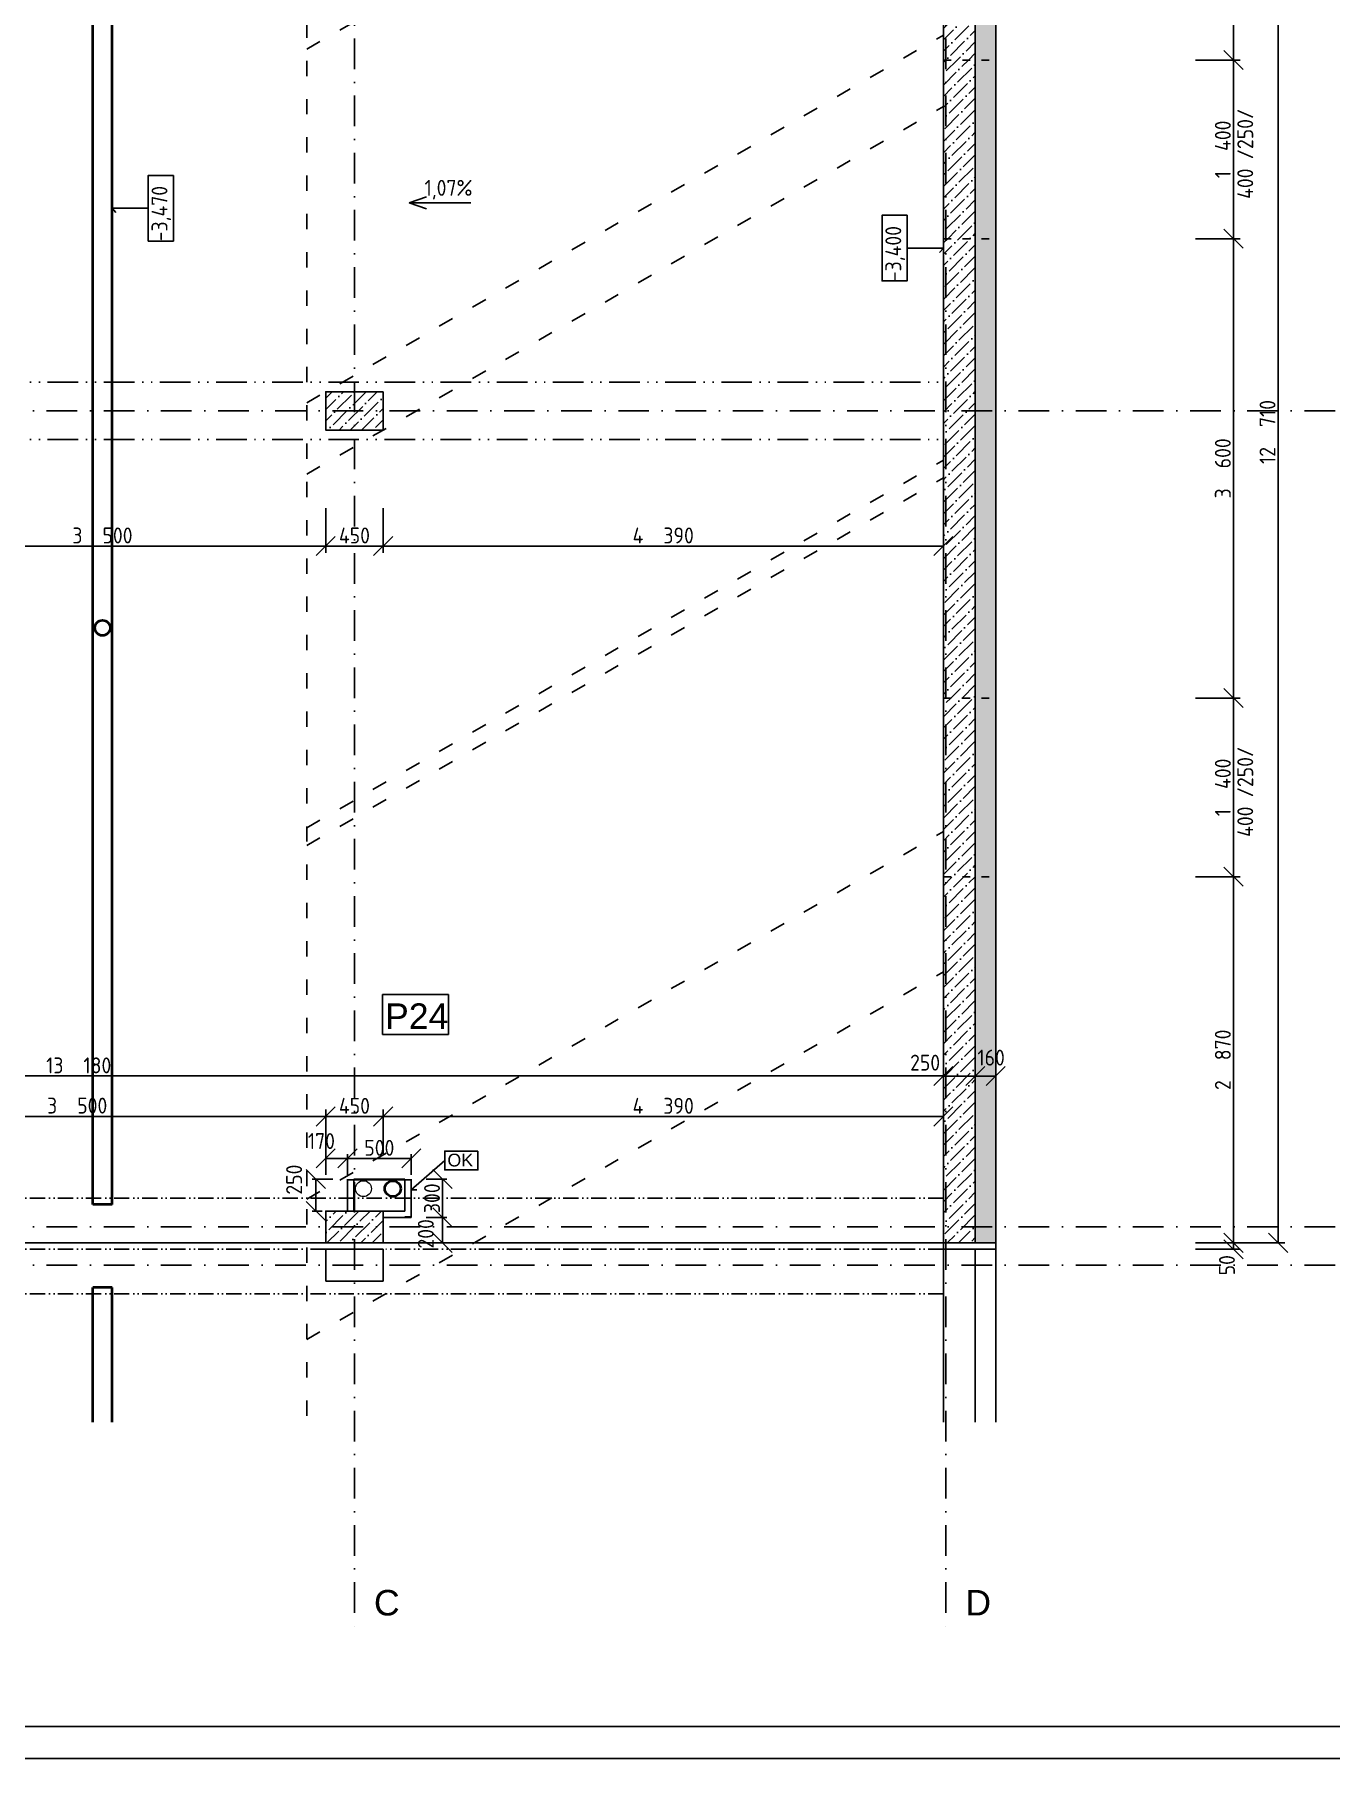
# Model space of a CAD drawing. Extents: x 4511820 to 5180432, y -1526536 to -944957.
# Drawn here: x 5102239 to 5112397, y -1402989 to -1389478 of the extents above; entities that cross this region are included whole.
import ezdxf

# ---------------------------------------------------------------- set-up
doc = ezdxf.new("R2010")
doc.units = 0
doc.header["$MEASUREMENT"] = 0
for name, pattern in [('ACAD_ISO03W100', [30, 12, -18]), ('ACAD_ISO12W100', [22, 12, -3, 0.5, -3, 0.5, -3]), ('BODKOCIARKOVANA_3', [5.6, 3, -1.3, 0, -1.3])]:
    doc.linetypes.add(name, pattern=pattern)
doc.layers.get('0').update_dxf_attribs({"linetype": 'CONTINUOUS'})
doc.layers.get('Defpoints').update_dxf_attribs({"color": 61, "linetype": 'CONTINUOUS'})
for name, color, linetype in [('KÓTY', 4, 'CONTINUOUS'), ('MÚRY', 1, 'CONTINUOUS'), ('osi', 253, 'CONTINUOUS'), ('Plochy', 41, 'CONTINUOUS'), ('POPIS', 7, 'CONTINUOUS'), ('POZEMOK', 7, 'CONTINUOUS'), ('TENKÁ', 7, 'CONTINUOUS'), ('ŠRAFY', 82, 'CONTINUOUS')]:
    doc.layers.add(name, color=color, linetype=linetype)
doc.layers.add('zz-kanal-daždová', color=136, linetype='CONTINUOUS', lineweight=40)
doc.layers.add('zz-kanal-splaskova', color=37, linetype='CONTINUOUS', lineweight=18)
doc.styles.add('ARIAL', font='arial.ttf')
doc.styles.add('styl1', font='arial.ttf')
doc.styles.add('Style-Arial', font='arial.ttf')
doc.styles.add('STYLE1', font='isocp.shx')
doc.dimstyles.new('STANDARD-50', dxfattribs={"dimtxt": 125, "dimasz": 150, "dimexe": 10, "dimexo": 200, "dimgap": 20, "dimtad": 1, "dimdsep": 46, "dimlunit": 6, "dimtxsty": 'STYLE1', "dimblk1": 'OBLIQUE', "dimblk2": 'OBLIQUE', "dimsah": 1, "dimcen": 2.5, "dimse1": 1, "dimse2": 1, "dimadec": 0, "dimazin": 0, "dimtfac": 1, "dimtmove": 1, "dimatfit": 3, "dimldrblk": 'OBLIQUE', "dimfxl": 1, "dimtolj": 1, "dimtzin": 0, "dimarcsym": 0})
pattern_1 = [(45, (584112, 0), (33.1456304, 121.533978), [156.25, -31.25, 0, -31.25])]

# ---------------------------------------------------------------- blocks, each defined once
blk = doc.blocks.new('_OBLIQUE')
at = {"color": 0, "linetype": 'ByBlock'}
blk.add_line((-0.5, -0.5), (0.5, 0.5), dxfattribs=at)
blk = doc.blocks.new('*D13391')
at = {"layer": 'Defpoints', "color": 0}
for p in [(5109772, -1389678), (5109772, -1391078), (5111636, -1391078)]:
    blk.add_point(p, dxfattribs=at)
at = {"layer": 'KÓTY', "color": 0, "lineweight": -2}
blk.add_line((5111636, -1389678), (5111636, -1391078), dxfattribs=at)
at = {"layer": 'KÓTY', "color": 0, "linetype": 'ByBlock', "lineweight": -2, "xscale": 150, "yscale": 150, "zscale": 150}
for p, rotation in [((5111636, -1389678), 90), ((5111636, -1391078), 270)]:
    blk.add_blockref('_OBLIQUE', p, dxfattribs=dict(at, rotation=rotation))
at = {"layer": 'KÓTY', "color": 0, "insert": (5111553, -1390378), "char_height": 125, "attachment_point": 5, "rotation": 90, "style": 'STYLE1'}
blk.add_mtext('\\A1;1ﾠ400', dxfattribs=at)
blk = doc.blocks.new('*D13392')
at = {"layer": 'Defpoints', "color": 0}
for p in [(5109772, -1391078), (5109772, -1394678), (5111636, -1394678)]:
    blk.add_point(p, dxfattribs=at)
at = {"layer": 'KÓTY', "color": 0, "lineweight": -2}
blk.add_line((5111636, -1391078), (5111636, -1394678), dxfattribs=at)
at = {"layer": 'KÓTY', "color": 0, "linetype": 'ByBlock', "lineweight": -2, "xscale": 150, "yscale": 150, "zscale": 150}
for p, rotation in [((5111636, -1391078), 90), ((5111636, -1394678), 270)]:
    blk.add_blockref('_OBLIQUE', p, dxfattribs=dict(at, rotation=rotation))
at = {"layer": 'KÓTY', "color": 0, "insert": (5111553, -1392878), "char_height": 125, "attachment_point": 5, "rotation": 90, "style": 'STYLE1'}
blk.add_mtext('\\A1;3ﾠ600', dxfattribs=at)
blk = doc.blocks.new('*D13393')
at = {"layer": 'Defpoints', "color": 0}
for p in [(5109772, -1394678), (5109772, -1396078), (5111636, -1396078)]:
    blk.add_point(p, dxfattribs=at)
at = {"layer": 'KÓTY', "color": 0, "lineweight": -2}
blk.add_line((5111636, -1394678), (5111636, -1396078), dxfattribs=at)
at = {"layer": 'KÓTY', "color": 0, "linetype": 'ByBlock', "lineweight": -2, "xscale": 150, "yscale": 150, "zscale": 150}
for p, rotation in [((5111636, -1394678), 90), ((5111636, -1396078), 270)]:
    blk.add_blockref('_OBLIQUE', p, dxfattribs=dict(at, rotation=rotation))
at = {"layer": 'KÓTY', "color": 0, "insert": (5111553, -1395378), "char_height": 125, "attachment_point": 5, "rotation": 90, "style": 'STYLE1'}
blk.add_mtext('\\A1;1ﾠ400', dxfattribs=at)
blk = doc.blocks.new('*D13394')
at = {"layer": 'Defpoints', "color": 0}
for p in [(5109772, -1396078), (5109362, -1398948), (5111636, -1398948)]:
    blk.add_point(p, dxfattribs=at)
at = {"layer": 'KÓTY', "color": 0, "lineweight": -2}
blk.add_line((5111636, -1396078), (5111636, -1398948), dxfattribs=at)
at = {"layer": 'KÓTY', "color": 0, "linetype": 'ByBlock', "lineweight": -2, "xscale": 150, "yscale": 150, "zscale": 150}
for p, rotation in [((5111636, -1396078), 90), ((5111636, -1398948), 270)]:
    blk.add_blockref('_OBLIQUE', p, dxfattribs=dict(at, rotation=rotation))
at = {"layer": 'KÓTY', "color": 0, "insert": (5111553, -1397513), "char_height": 125, "attachment_point": 5, "rotation": 90, "style": 'STYLE1'}
blk.add_mtext('\\A1;2ﾠ870', dxfattribs=at)
blk = doc.blocks.new('*D13395')
at = {"layer": 'Defpoints', "color": 0}
for p in [(5109362, -1398948), (5109362, -1398998), (5111636, -1398998)]:
    blk.add_point(p, dxfattribs=at)
at = {"layer": 'KÓTY', "color": 0, "lineweight": -2}
blk.add_line((5111636, -1398948), (5111636, -1398998), dxfattribs=at)
at = {"layer": 'KÓTY', "color": 0, "linetype": 'ByBlock', "lineweight": -2, "xscale": 150, "yscale": 150, "zscale": 150}
for p, rotation in [((5111636, -1398948), 90), ((5111636, -1398998), 270)]:
    blk.add_blockref('_OBLIQUE', p, dxfattribs=dict(at, rotation=rotation))
at = {"layer": 'KÓTY', "color": 0, "insert": (5111585, -1399123), "char_height": 125, "attachment_point": 5, "rotation": 90, "style": 'STYLE1'}
blk.add_mtext('\\A1;50', dxfattribs=at)
blk = doc.blocks.new('*D13396')
at = {"layer": 'Defpoints', "color": 0}
for p in [(5111272, -1386238), (5109772, -1398948), (5111986, -1398948)]:
    blk.add_point(p, dxfattribs=at)
at = {"layer": 'KÓTY', "color": 0, "lineweight": -2}
blk.add_line((5111986, -1386238), (5111986, -1398948), dxfattribs=at)
at = {"layer": 'KÓTY', "color": 0, "linetype": 'ByBlock', "lineweight": -2, "xscale": 150, "yscale": 150, "zscale": 150}
for p, rotation in [((5111986, -1386238), 90), ((5111986, -1398948), 270)]:
    blk.add_blockref('_OBLIQUE', p, dxfattribs=dict(at, rotation=rotation))
at = {"layer": 'KÓTY', "color": 0, "insert": (5111903, -1392593), "char_height": 125, "attachment_point": 5, "rotation": 90, "style": 'STYLE1'}
blk.add_mtext('\\A1;12ﾠ710', dxfattribs=at)
blk = doc.blocks.new('*D14893')
at = {"layer": 'Defpoints', "color": 0}
for p in [(5109772, -1386238), (5111636, -1386238), (5109772, -1389678)]:
    blk.add_point(p, dxfattribs=at)
at = {"layer": 'KÓTY', "color": 0, "lineweight": -2}
blk.add_line((5111636, -1389678), (5111636, -1386238), dxfattribs=at)
at = {"layer": 'KÓTY', "color": 0, "linetype": 'ByBlock', "lineweight": -2, "xscale": 150, "yscale": 150, "zscale": 150}
for p, rotation in [((5111636, -1386238), 90), ((5111636, -1389678), 270)]:
    blk.add_blockref('_OBLIQUE', p, dxfattribs=dict(at, rotation=rotation))
at = {"layer": 'KÓTY', "color": 0, "insert": (5111531, -1387805), "char_height": 125, "attachment_point": 5, "rotation": 90, "style": 'STYLE1'}
blk.add_mtext('\\A1;3ﾠ440', dxfattribs=at)
blk = doc.blocks.new('*D21567')
at = {"layer": 'Defpoints', "color": 0}
for p in [(5104522, -1392278), (5101022, -1392578), (5104522, -1393487)]:
    blk.add_point(p, dxfattribs=at)
at = {"layer": 'KÓTY', "color": 0, "lineweight": -2}
blk.add_line((5101022, -1393487), (5104522, -1393487), dxfattribs=at)
at = {"layer": 'KÓTY', "color": 0, "linetype": 'ByBlock', "lineweight": -2, "xscale": 150, "yscale": 150, "zscale": 150, "rotation": 180}
blk.add_blockref('_OBLIQUE', (5101022, -1393487), dxfattribs=at)
at = {"layer": 'KÓTY', "color": 0, "linetype": 'ByBlock', "lineweight": -2, "xscale": 150, "yscale": 150, "zscale": 150}
blk.add_blockref('_OBLIQUE', (5104522, -1393487), dxfattribs=at)
at = {"layer": 'KÓTY', "color": 0, "insert": (5102772, -1393404), "char_height": 125, "attachment_point": 5, "style": 'STYLE1'}
blk.add_mtext('\\A1;3ﾠ500', dxfattribs=at)
blk = doc.blocks.new('*D21568')
at = {"layer": 'Defpoints', "color": 0}
for p in [(5104522, -1392278), (5104972, -1392278), (5104972, -1393487)]:
    blk.add_point(p, dxfattribs=at)
at = {"layer": 'KÓTY', "color": 0, "lineweight": -2}
blk.add_line((5104522, -1393487), (5104972, -1393487), dxfattribs=at)
at = {"layer": 'KÓTY', "color": 0, "linetype": 'ByBlock', "lineweight": -2, "xscale": 150, "yscale": 150, "zscale": 150, "rotation": 180}
blk.add_blockref('_OBLIQUE', (5104522, -1393487), dxfattribs=at)
at = {"layer": 'KÓTY', "color": 0, "linetype": 'ByBlock', "lineweight": -2, "xscale": 150, "yscale": 150, "zscale": 150}
blk.add_blockref('_OBLIQUE', (5104972, -1393487), dxfattribs=at)
at = {"layer": 'KÓTY', "color": 0, "insert": (5104747, -1393404), "char_height": 125, "attachment_point": 5, "style": 'STYLE1'}
blk.add_mtext('\\A1;450', dxfattribs=at)
blk = doc.blocks.new('*D21569')
at = {"layer": 'Defpoints', "color": 0}
for p in [(5104972, -1392578), (5109362, -1392578), (5109362, -1393487)]:
    blk.add_point(p, dxfattribs=at)
at = {"layer": 'KÓTY', "color": 0, "lineweight": -2}
blk.add_line((5104972, -1393487), (5109362, -1393487), dxfattribs=at)
at = {"layer": 'KÓTY', "color": 0, "linetype": 'ByBlock', "lineweight": -2, "xscale": 150, "yscale": 150, "zscale": 150, "rotation": 180}
blk.add_blockref('_OBLIQUE', (5104972, -1393487), dxfattribs=at)
at = {"layer": 'KÓTY', "color": 0, "linetype": 'ByBlock', "lineweight": -2, "xscale": 150, "yscale": 150, "zscale": 150}
blk.add_blockref('_OBLIQUE', (5109362, -1393487), dxfattribs=at)
at = {"layer": 'KÓTY', "color": 0, "insert": (5107167, -1393404), "char_height": 125, "attachment_point": 5, "style": 'STYLE1'}
blk.add_mtext('\\A1;4ﾠ390', dxfattribs=at)
blk = doc.blocks.new('*D21571')
at = {"layer": 'Defpoints', "color": 0}
for p in [(5109362, -1397640), (5096182, -1398598), (5109362, -1398598)]:
    blk.add_point(p, dxfattribs=at)
at = {"layer": 'KÓTY', "color": 0, "lineweight": -2}
blk.add_line((5096182, -1397640), (5109362, -1397640), dxfattribs=at)
at = {"layer": 'KÓTY', "color": 0, "linetype": 'ByBlock', "lineweight": -2, "xscale": 150, "yscale": 150, "zscale": 150, "rotation": 180}
blk.add_blockref('_OBLIQUE', (5096182, -1397640), dxfattribs=at)
at = {"layer": 'KÓTY', "color": 0, "linetype": 'ByBlock', "lineweight": -2, "xscale": 150, "yscale": 150, "zscale": 150}
blk.add_blockref('_OBLIQUE', (5109362, -1397640), dxfattribs=at)
at = {"layer": 'KÓTY', "color": 0, "insert": (5102586, -1397557), "char_height": 125, "attachment_point": 5, "style": 'STYLE1'}
blk.add_mtext('\\A1;13ﾠ180', dxfattribs=at)
blk = doc.blocks.new('*D21574')
at = {"layer": 'Defpoints', "color": 0}
for p in [(5104522, -1397957), (5101022, -1398698), (5104522, -1398698)]:
    blk.add_point(p, dxfattribs=at)
at = {"layer": 'KÓTY', "color": 0, "lineweight": -2}
blk.add_line((5101022, -1397957), (5104522, -1397957), dxfattribs=at)
at = {"layer": 'KÓTY', "color": 0, "linetype": 'ByBlock', "lineweight": -2, "xscale": 150, "yscale": 150, "zscale": 150, "rotation": 180}
blk.add_blockref('_OBLIQUE', (5101022, -1397957), dxfattribs=at)
at = {"layer": 'KÓTY', "color": 0, "linetype": 'ByBlock', "lineweight": -2, "xscale": 150, "yscale": 150, "zscale": 150}
blk.add_blockref('_OBLIQUE', (5104522, -1397957), dxfattribs=at)
at = {"layer": 'KÓTY', "color": 0, "insert": (5102574, -1397872), "char_height": 125, "attachment_point": 5, "style": 'STYLE1'}
blk.add_mtext('\\A1;3ﾠ500', dxfattribs=at)
blk = doc.blocks.new('*D21575')
at = {"layer": 'Defpoints', "color": 0}
for p in [(5104972, -1397957), (5104522, -1398698), (5104972, -1398698)]:
    blk.add_point(p, dxfattribs=at)
at = {"layer": 'KÓTY', "color": 0, "lineweight": -2}
blk.add_line((5104522, -1397957), (5104972, -1397957), dxfattribs=at)
at = {"layer": 'KÓTY', "color": 0, "linetype": 'ByBlock', "lineweight": -2, "xscale": 150, "yscale": 150, "zscale": 150, "rotation": 180}
blk.add_blockref('_OBLIQUE', (5104522, -1397957), dxfattribs=at)
at = {"layer": 'KÓTY', "color": 0, "linetype": 'ByBlock', "lineweight": -2, "xscale": 150, "yscale": 150, "zscale": 150}
blk.add_blockref('_OBLIQUE', (5104972, -1397957), dxfattribs=at)
at = {"layer": 'KÓTY', "color": 0, "insert": (5104747, -1397874), "char_height": 125, "attachment_point": 5, "style": 'STYLE1'}
blk.add_mtext('\\A1;450', dxfattribs=at)
blk = doc.blocks.new('*D21576')
at = {"layer": 'Defpoints', "color": 0}
for p in [(5109362, -1397698), (5109362, -1397957), (5104972, -1398698)]:
    blk.add_point(p, dxfattribs=at)
at = {"layer": 'KÓTY', "color": 0, "lineweight": -2}
blk.add_line((5104972, -1397957), (5109362, -1397957), dxfattribs=at)
at = {"layer": 'KÓTY', "color": 0, "linetype": 'ByBlock', "lineweight": -2, "xscale": 150, "yscale": 150, "zscale": 150, "rotation": 180}
blk.add_blockref('_OBLIQUE', (5104972, -1397957), dxfattribs=at)
at = {"layer": 'KÓTY', "color": 0, "linetype": 'ByBlock', "lineweight": -2, "xscale": 150, "yscale": 150, "zscale": 150}
blk.add_blockref('_OBLIQUE', (5109362, -1397957), dxfattribs=at)
at = {"layer": 'KÓTY', "color": 0, "insert": (5107167, -1397874), "char_height": 125, "attachment_point": 5, "style": 'STYLE1'}
blk.add_mtext('\\A1;4ﾠ390', dxfattribs=at)
blk = doc.blocks.new('*D21577')
at = {"layer": 'Defpoints', "color": 0}
for p in [(5109362.5, -1397640.5), (5109612.5, -1397640.5), (5109612.5, -1397640.5)]:
    blk.add_point(p, dxfattribs=at)
at = {"layer": 'KÓTY', "color": 0, "lineweight": -2}
blk.add_line((5109362.5, -1397640.5), (5109612.5, -1397640.5), dxfattribs=at)
at = {"layer": 'KÓTY', "color": 0, "linetype": 'ByBlock', "lineweight": -2, "xscale": 150, "yscale": 150, "zscale": 150, "rotation": 180}
blk.add_blockref('_OBLIQUE', (5109362.5, -1397640.5), dxfattribs=at)
at = {"layer": 'KÓTY', "color": 0, "linetype": 'ByBlock', "lineweight": -2, "xscale": 150, "yscale": 150, "zscale": 150}
blk.add_blockref('_OBLIQUE', (5109612.5, -1397640.5), dxfattribs=at)
at = {"layer": 'KÓTY', "color": 0, "insert": (5109219.5, -1397535.5), "char_height": 125, "attachment_point": 5, "style": 'STYLE1'}
blk.add_mtext('\\A1;250', dxfattribs=at)
blk = doc.blocks.new('*D21578')
at = {"layer": 'Defpoints', "color": 0}
for p in [(5109612.5, -1397640.5), (5109772.5, -1397640.5), (5109772.5, -1397640.5)]:
    blk.add_point(p, dxfattribs=at)
at = {"layer": 'KÓTY', "color": 0, "lineweight": -2}
blk.add_line((5109612.5, -1397640.5), (5109772.5, -1397640.5), dxfattribs=at)
at = {"layer": 'KÓTY', "color": 0, "linetype": 'ByBlock', "lineweight": -2, "xscale": 150, "yscale": 150, "zscale": 150, "rotation": 180}
blk.add_blockref('_OBLIQUE', (5109612.5, -1397640.5), dxfattribs=at)
at = {"layer": 'KÓTY', "color": 0, "linetype": 'ByBlock', "lineweight": -2, "xscale": 150, "yscale": 150, "zscale": 150}
blk.add_blockref('_OBLIQUE', (5109772.5, -1397640.5), dxfattribs=at)
at = {"layer": 'KÓTY', "color": 0, "insert": (5109737, -1397496), "char_height": 125, "attachment_point": 5, "style": 'STYLE1'}
blk.add_mtext('\\A1;160', dxfattribs=at)
blk = doc.blocks.new('*D55259')
at = {"layer": 'Defpoints', "color": 0}
for p in [(5104692, -1398448), (5104444, -1398698), (5104692, -1398698)]:
    blk.add_point(p, dxfattribs=at)
at = {"layer": 'KÓTY', "color": 0, "lineweight": -2}
blk.add_line((5104444, -1398448), (5104444, -1398698), dxfattribs=at)
at = {"layer": 'KÓTY', "color": 0, "linetype": 'ByBlock', "lineweight": -2, "xscale": 150, "yscale": 150, "zscale": 150}
for p, rotation in [((5104444, -1398448), 90), ((5104444, -1398698), 270)]:
    blk.add_blockref('_OBLIQUE', p, dxfattribs=dict(at, rotation=rotation))
at = {"layer": 'KÓTY', "color": 0, "insert": (5104274, -1398452), "char_height": 125, "attachment_point": 5, "rotation": 90, "style": 'STYLE1'}
blk.add_mtext('\\A1;250', dxfattribs=at)
blk = doc.blocks.new('*D55260')
at = {"layer": 'Defpoints', "color": 0}
for p in [(5104692, -1398286), (5104522, -1398698), (5104692, -1398698)]:
    blk.add_point(p, dxfattribs=at)
at = {"layer": 'KÓTY', "color": 0, "lineweight": -2}
blk.add_line((5104522, -1398286), (5104692, -1398286), dxfattribs=at)
at = {"layer": 'KÓTY', "color": 0, "linetype": 'ByBlock', "lineweight": -2, "xscale": 150, "yscale": 150, "zscale": 150, "rotation": 180}
blk.add_blockref('_OBLIQUE', (5104522, -1398286), dxfattribs=at)
at = {"layer": 'KÓTY', "color": 0, "linetype": 'ByBlock', "lineweight": -2, "xscale": 150, "yscale": 150, "zscale": 150}
blk.add_blockref('_OBLIQUE', (5104692, -1398286), dxfattribs=at)
at = {"layer": 'KÓTY', "color": 0, "insert": (5104488, -1398150), "char_height": 125, "attachment_point": 5, "style": 'STYLE1'}
blk.add_mtext('\\A1;170', dxfattribs=at)
blk = doc.blocks.new('*D55261')
at = {"layer": 'Defpoints', "color": 0}
for p in [(5105192, -1398286), (5104692, -1398448), (5105192, -1398448)]:
    blk.add_point(p, dxfattribs=at)
at = {"layer": 'KÓTY', "color": 0, "lineweight": -2}
blk.add_line((5104692, -1398286), (5105192, -1398286), dxfattribs=at)
at = {"layer": 'KÓTY', "color": 0, "linetype": 'ByBlock', "lineweight": -2, "xscale": 150, "yscale": 150, "zscale": 150, "rotation": 180}
blk.add_blockref('_OBLIQUE', (5104692, -1398286), dxfattribs=at)
at = {"layer": 'KÓTY', "color": 0, "linetype": 'ByBlock', "lineweight": -2, "xscale": 150, "yscale": 150, "zscale": 150}
blk.add_blockref('_OBLIQUE', (5105192, -1398286), dxfattribs=at)
at = {"layer": 'KÓTY', "color": 0, "insert": (5104942, -1398203), "char_height": 125, "attachment_point": 5, "style": 'STYLE1'}
blk.add_mtext('\\A1;500', dxfattribs=at)
blk = doc.blocks.new('*D55262')
at = {"layer": 'Defpoints', "color": 0}
for p in [(5105222, -1398448), (5105222, -1398748), (5105437, -1398748)]:
    blk.add_point(p, dxfattribs=at)
at = {"layer": 'KÓTY', "color": 0, "lineweight": -2}
blk.add_line((5105437, -1398448), (5105437, -1398748), dxfattribs=at)
at = {"layer": 'KÓTY', "color": 0, "linetype": 'ByBlock', "lineweight": -2, "xscale": 150, "yscale": 150, "zscale": 150}
for p, rotation in [((5105437, -1398448), 90), ((5105437, -1398748), 270)]:
    blk.add_blockref('_OBLIQUE', p, dxfattribs=dict(at, rotation=rotation))
at = {"layer": 'KÓTY', "color": 0, "insert": (5105355, -1398598), "char_height": 125, "attachment_point": 5, "rotation": 90, "style": 'STYLE1'}
blk.add_mtext('\\A1;300', dxfattribs=at)
blk = doc.blocks.new('*D55263')
at = {"layer": 'Defpoints', "color": 0}
for p in [(5104972, -1398748), (5104972, -1398948), (5105437, -1398948)]:
    blk.add_point(p, dxfattribs=at)
at = {"layer": 'KÓTY', "color": 0, "lineweight": -2}
blk.add_line((5105437, -1398748), (5105437, -1398948), dxfattribs=at)
at = {"layer": 'KÓTY', "color": 0, "linetype": 'ByBlock', "lineweight": -2, "xscale": 150, "yscale": 150, "zscale": 150}
for p, rotation in [((5105437, -1398748), 90), ((5105437, -1398948), 270)]:
    blk.add_blockref('_OBLIQUE', p, dxfattribs=dict(at, rotation=rotation))
at = {"layer": 'KÓTY', "color": 0, "insert": (5105306, -1398877), "char_height": 125, "attachment_point": 5, "rotation": 90, "style": 'STYLE1'}
blk.add_mtext('\\A1;200', dxfattribs=at)

msp = doc.modelspace()

# ---------------------------------------------------------------- hatches: boundary and pattern name
at = {"layer": 'TENKÁ'}
h = msp.add_hatch(color=256, dxfattribs=at)
h.dxf.hatch_style = 1
h.paths.add_polyline_path([(5104742.5, -1398448.048), (5104742.5, -1398453.048), (5104697.5, -1398453.048), (5104697.5, -1398498.048), (5104692.5, -1398498.048), (5104692.5, -1398448.048)])
h = msp.add_hatch(color=256, dxfattribs=at)
h.dxf.hatch_style = 1
h.paths.add_polyline_path([(5105142.5, -1398448.048), (5105142.5, -1398453.048), (5105187.5, -1398453.048), (5105187.5, -1398498.048), (5105192.5, -1398498.048), (5105192.5, -1398448.048)])
h = msp.add_hatch(color=256, dxfattribs=at)
h.dxf.hatch_style = 1
h.paths.add_polyline_path([(5105142.5, -1398748.048), (5105142.5, -1398743.048), (5105187.5, -1398743.048), (5105187.5, -1398698.048), (5105192.5, -1398698.048), (5105192.5, -1398748.048)])
at = {"layer": 'ŠRAFY'}
h = msp.add_hatch(dxfattribs=at)
h.set_pattern_fill('ANSI36', color=256, scale=500)
h.set_pattern_definition(pattern_1)
h.paths.add_polyline_path([(5109612.5, -1389678.048), (5109612.5, -1386238.048), (5110172.5, -1386238.048), (5110172.5, -1385988.048), (5109612.5, -1385988.048), (5109612.5, -1385088.048), (5109362.5, -1385088.048), (5109362.5, -1389678.048)])
h = msp.add_hatch(dxfattribs=at)
h.set_pattern_fill('HEX', color=256, scale=200)
h.set_pattern_definition([(0, (9e-09, -175781), (0, 43.3012702), [25, -50]), (120, (9e-09, -175781), (-37.5, -21.6506351), [25, -50]), (60, (25, -175781), (-37.5, 21.6506351), [25, -50])])
h.paths.add_polyline_path([(5110172.5, -1386238.048), (5109612.5, -1386238.048), (5109612.5, -1398948.048), (5109772.5, -1398948.048), (5109772.5, -1386398.048), (5110222.5, -1386398.048), (5110222.5, -1386238.048)])
h.paths.add_polyline_path([(5109605.701, -1397371), (5109868.299, -1397371), (5109868.299, -1397621), (5109605.701, -1397621)], flags=9)
h = msp.add_hatch(dxfattribs=at)
h.set_pattern_fill('ANSI36', color=256, scale=500)
h.set_pattern_definition(pattern_1)
h.paths.add_polyline_path([(5109612.5, -1391078.048), (5109612.5, -1389678.048), (5109362.5, -1389678.048), (5109362.5, -1391078.048)])
h = msp.add_hatch(dxfattribs=at)
h.set_pattern_fill('ANSI36', color=256, scale=500)
h.set_pattern_definition(pattern_1)
h.paths.add_polyline_path([(5109612.5, -1394678.048), (5109612.5, -1391078.048), (5109362.5, -1391078.048), (5109362.5, -1394678.048), (5109612.5, -1394678.048)])
h = msp.add_hatch(dxfattribs=at)
h.set_pattern_fill('ANSI36', color=256, scale=500)
h.set_pattern_definition(pattern_1)
h.paths.add_polyline_path([(5104972.5, -1392578.048), (5104972.5, -1392278.048), (5104522.5, -1392278.048), (5104522.5, -1392578.048)])
h = msp.add_hatch(dxfattribs=at)
h.set_pattern_fill('ANSI36', color=256, scale=500)
h.set_pattern_definition(pattern_1)
h.paths.add_polyline_path([(5109612.5, -1396078.048), (5109612.5, -1394678.048), (5109362.5, -1394678.048), (5109362.5, -1396078.048)])
h = msp.add_hatch(dxfattribs=at)
h.set_pattern_fill('ANSI36', color=256, scale=500)
h.set_pattern_definition(pattern_1)
h.paths.add_polyline_path([(5109612.5, -1398948.048), (5109612.5, -1396078.048), (5109362.5, -1396078.048), (5109362.5, -1398948.048)])
h = msp.add_hatch(dxfattribs=at)
h.set_pattern_fill('ANSI36', color=256, scale=500)
h.set_pattern_definition(pattern_1)
h.paths.add_polyline_path([(5104602.5, -1398698.048), (5104522.5, -1398698.048), (5104522.5, -1398948.048), (5104972.5, -1398948.048), (5104972.5, -1398698.048), (5104822.5, -1398698.048), (5104742.5, -1398698.048)])

# ---------------------------------------------------------------- linework, layer by layer
at = {"layer": 'KÓTY', "ltscale": 25}
for p, q in [((5111689.403, -1389678.048), (5111339.403, -1389678.048)), ((5111689.403, -1391078.048), (5111339.403, -1391078.048)), ((5104522.5, -1393540.403), (5104522.5, -1393190.403)), ((5104972.5, -1393540.403), (5104972.5, -1393190.403)), ((5111689.403, -1394678.048), (5111339.403, -1394678.048)), ((5111689.403, -1396078.048), (5111339.403, -1396078.048)), ((5104522.5, -1397903.597), (5104522.5, -1398253.597)), ((5104972.5, -1397903.597), (5104972.5, -1398253.597)), ((5111689.403, -1398948.048), (5111339.403, -1398948.048)), ((5111689.403, -1398998.048), (5111339.403, -1398998.048)), ((5112039.403, -1398948.048), (5111689.403, -1398948.048))]:
    msp.add_line(p, q, dxfattribs=at)
at = {"layer": 'KÓTY'}
for p, q in [((5104522.5, -1398415.427), (5104522.5, -1398252.804)), ((5104692.5, -1398415.427), (5104692.5, -1398252.804)), ((5105192.5, -1398415.427), (5105192.5, -1398252.804)), ((5105192.5, -1398532.532), (5105454.59, -1398301.838)), ((5104415.407, -1398448.048), (5104578.03, -1398448.048)), ((5105307.834, -1398448.048), (5105470.457, -1398448.048)), ((5105234.861, -1398532.532), (5105192.5, -1398532.532)), ((5104494.088, -1398698.048), (5104415.407, -1398698.048)), ((5105307.834, -1398748.048), (5105470.457, -1398748.048))]:
    msp.add_line(p, q, dxfattribs=at)
at = {"layer": 'MÚRY'}
for p, q in [((5109362.5, -1385088.048), (5109362.5, -1400352.548)), ((5109772.5, -1386398.048), (5109772.5, -1400352.548)), ((5104522.5, -1398948.048), (5104522.5, -1398698.048)), ((5104972.5, -1398698.048), (5104522.5, -1398698.048)), ((5104972.5, -1398948.048), (5104972.5, -1398698.048)), ((5104522.5, -1398948.048), (5104972.5, -1398948.048)), ((5104522.5, -1399248.048), (5104522.5, -1398998.048)), ((5104522.5, -1398998.048), (5104972.5, -1398998.048)), ((5104972.5, -1399248.048), (5104972.5, -1398998.048)), ((5104972.5, -1399248.048), (5104522.5, -1399248.048))]:
    msp.add_line(p, q, dxfattribs=at)
msp.add_lwpolyline([(5104972.5, -1392278.048), (5104522.5, -1392278.048), (5104522.5, -1392578.048), (5104972.5, -1392578.048)], close=True, dxfattribs=at)
at = {"layer": 'osi', "linetype": 'BODKOCIARKOVANA_3', "ltscale": 80}
for p, q in [((5104747.5, -1371584.954), (5104747.5, -1401996.195)), ((5109382.5, -1371584.954), (5109382.5, -1401996.195)), ((5157242.5, -1392428.048), (5093572.5, -1392428.048)), ((5157242.5, -1398823.048), (5093572.5, -1398823.048)), ((5157242.5, -1399123.048), (5093572.5, -1399123.048))]:
    msp.add_line(p, q, dxfattribs=at)
at = {"layer": 'Plochy'}
msp.add_lwpolyline([(5096182.5, -1376617.085), (5096182.5, -1398648.048), (5098282.5, -1398648.048), (5098282.5, -1398348.048), (5098832.5, -1398348.048), (5098832.5, -1398148.048), (5099132.5, -1398148.048), (5099132.5, -1398648.048), (5100482.5, -1398648.048), (5100482.5, -1398948.048), (5100572.5, -1398948.048), (5100572.5, -1398698.048), (5101022.5, -1398698.048), (5101022.5, -1398948.048), (5104522.5, -1398948.048), (5104522.5, -1398698.048), (5104972.5, -1398698.048), (5104972.5, -1398948.048), (5109362.5, -1398948.048), (5109362.5, -1385088.048)], dxfattribs=at)
at = {"layer": 'POPIS', "color": 8, "ltscale": 0.25}
msp.add_lwpolyline([(5105483.9, -1397002.15), (5104967.5, -1397002.15), (5104967.5, -1397314.35), (5105483.9, -1397314.35)], close=True, dxfattribs=at)
at = {"layer": 'POZEMOK', "linetype": 'ACAD_ISO03W100', "ltscale": 10}
for p, q in [((5104372.5, -1386683.524), (5104372.5, -1400352.548)), ((5104372.5, -1389593.369), (5109362.5, -1386712.392)), ((5104372.5, -1392364.651), (5109362.5, -1389483.673)), ((5104372.5, -1392924.458), (5109362.5, -1390043.481)), ((5104372.5, -1395695.74), (5109362.5, -1392814.762)), ((5104372.5, -1395834.304), (5109362.5, -1392953.326)), ((5104372.5, -1398605.585), (5109362.5, -1395724.607)), ((5104372.5, -1399704.385), (5109362.5, -1396823.407))]:
    msp.add_line(p, q, dxfattribs=at)
at = {"layer": 'TENKÁ'}
for p, q in [((5109612.5, -1386238.048), (5109612.5, -1398948.048)), ((5105310.5, -1390750), (5105176.5, -1390797)), ((5105659, -1390797), (5105176.5, -1390797)), ((5105310.5, -1390844), (5105176.5, -1390797)), ((5104692.5, -1398698.048), (5104692.5, -1398448.048)), ((5104697.5, -1398453.048), (5104742.5, -1398453.048)), ((5104742.5, -1398698.048), (5104742.5, -1398448.048)), ((5104742.5, -1398448.048), (5105142.5, -1398448.048)), ((5105142.5, -1398453.048), (5104742.5, -1398453.048)), ((5105142.5, -1398698.048), (5105142.5, -1398448.048)), ((5105187.5, -1398453.048), (5105142.5, -1398453.048)), ((5105192.5, -1398748.048), (5105192.5, -1398448.048)), ((5104972.5, -1398698.048), (5105142.5, -1398698.048)), ((5104972.5, -1398748.048), (5105192.5, -1398748.048)), ((5105187.5, -1398743.048), (5105142.5, -1398743.048)), ((5109362.5, -1398948.048), (5109772.5, -1398948.048)), ((5109362.5, -1398998.048), (5109772.5, -1398998.048)), ((5109612.5, -1398998.048), (5109612.5, -1400352.548))]:
    msp.add_line(p, q, dxfattribs=at)
at = {"layer": 'TENKÁ', "linetype": 'ACAD_ISO03W100', "ltscale": 5}
for p, q in [((5109362.5, -1389678.048), (5109772.5, -1389678.048)), ((5109362.5, -1391078.048), (5109772.5, -1391078.048)), ((5109362.5, -1394678.048), (5109772.5, -1394678.048)), ((5109362.5, -1396078.048), (5109772.5, -1396078.048))]:
    msp.add_line(p, q, dxfattribs=at)
at = {"layer": 'TENKÁ', "ltscale": 0.25}
for p, q in [((5103131.25, -1390839.825), (5102847.5, -1390839.825)), ((5102877, -1390873.223), (5102847.5, -1390839.825)), ((5109078.75, -1391152.325), (5109362.5, -1391152.325)), ((5109333, -1391185.723), (5109362.5, -1391152.325))]:
    msp.add_line(p, q, dxfattribs=at)
at = {"layer": 'TENKÁ', "linetype": 'ACAD_ISO12W100', "ltscale": 20}
for p, q in [((5096182.5, -1392203.048), (5109362.5, -1392203.048)), ((5096182.5, -1392653.048), (5109362.5, -1392653.048))]:
    msp.add_line(p, q, dxfattribs=at)
at = {"layer": 'TENKÁ', "linetype": 'ACAD_ISO12W100', "ltscale": 10}
for p, q in [((5109362.5, -1398598.048), (5096182.5, -1398598.048)), ((5104522.5, -1398948.048), (5101022.5, -1398948.048)), ((5104522.5, -1398998.048), (5101022.5, -1398998.048)), ((5109362.5, -1398948.048), (5104972.5, -1398948.048)), ((5109362.5, -1398998.048), (5104972.5, -1398998.048)), ((5109362.5, -1399348.048), (5096182.5, -1399348.048))]:
    msp.add_line(p, q, dxfattribs=at)
at = {"layer": 'TENKÁ', "color": 7}
for p, q in [((5169682, -1402738.866), (5091391, -1402738.866)), ((5169932, -1402988.866), (5091141, -1402988.866))]:
    msp.add_line(p, q, dxfattribs=at)
at = {"layer": 'TENKÁ', "ltscale": 0.25}
for points in [[(5103327.5, -1390582.509), (5103131.25, -1390582.509), (5103131.25, -1391097.141), (5103327.5, -1391097.141)], [(5109078.75, -1390895.009), (5108882.5, -1390895.009), (5108882.5, -1391409.641), (5109078.75, -1391409.641)]]:
    msp.add_lwpolyline(points, close=True, dxfattribs=at)
at = {"layer": 'TENKÁ'}
msp.add_lwpolyline([(5105714.178, -1398228.057), (5105454.59, -1398228.057), (5105454.59, -1398375.62), (5105714.178, -1398375.62)], close=True, dxfattribs=at)
at = {"layer": 'zz-kanal-daždová'}
for p, q in [((5102697.5, -1398648.048), (5102697.5, -1380648.048)), ((5102847.5, -1398648.048), (5102847.5, -1380648.048)), ((5102847.5, -1398648.048), (5102697.5, -1398648.048)), ((5102697.5, -1400352.548), (5102697.5, -1399298.048)), ((5102847.5, -1399298.048), (5102697.5, -1399298.048)), ((5102847.5, -1400352.548), (5102847.5, -1399298.048))]:
    msp.add_line(p, q, dxfattribs=at)
for centre, radius in [((5102772.5, -1394128.048), 60), ((5105047.5, -1398523.048), 62.5)]:
    msp.add_circle(centre, radius, dxfattribs=at)
at = {"layer": 'zz-kanal-splaskova'}
msp.add_circle((5104817.5, -1398523.048), 62.5, dxfattribs=at)

# ---------------------------------------------------------------- texts
at = {"layer": 'KÓTY', "char_height": 125, "attachment_point": 5, "rotation": 90, "style": 'STYLE1'}
for insert in [(5111728.457, -1390413.003), (5111728.457, -1395413.003)]:
    msp.add_mtext('\\A1;400 /250/', dxfattribs=dict(at, insert=insert))
at = {"layer": 'POPIS', "color": 8, "ltscale": 0.25, "style": 'Style-Arial'}
msp.add_text('P24', height=200, dxfattribs=at).set_placement((5104986.366, -1397271.114))
at = {"layer": 'TENKÁ', "ltscale": 0.25, "style": 'STYLE1'}
for s, p in [('-3,470', (5103281.451, -1391098.251)), ('-3,400', (5109032.701, -1391410.751))]:
    msp.add_text(s, height=125, rotation=90, dxfattribs=at).set_placement(p)
at = {"layer": 'TENKÁ', "ltscale": 0.25}
for s, height, style, p in [('1,07%', 125, 'STYLE1', (5105296.582, -1390742.289)), ('C', 200, 'styl1', (5104899.554, -1401867.82)), ('D', 200, 'styl1', (5109534.554, -1401867.82))]:
    msp.add_text(s, height=height, dxfattribs=dict(at, style=style)).set_placement(p)
at = {"layer": 'TENKÁ', "style": 'ARIAL'}
msp.add_text('OK', height=100, dxfattribs=at).set_placement((5105475.501, -1398348.948))

# ---------------------------------------------------------------- dimensions: what is measured, and where the dimension line sits
at = {"layer": 'KÓTY'}
for base, p1, p2, picture, middle in [((5111986, -1398948.048), (5111272.5, -1386238.048), (5109772.5, -1398948.048), '*D13396', (5111903.457, -1392593.048)), ((5111636, -1391078.048), (5109772.5, -1389678.048), (5109772.5, -1391078.048), '*D13391', (5111553.457, -1390378.048)), ((5111636, -1394678.048), (5109772.5, -1391078.048), (5109772.5, -1394678.048), '*D13392', (5111553.457, -1392878.048)), ((5111636, -1396078.048), (5109772.5, -1394678.048), (5109772.5, -1396078.048), '*D13393', (5111553.457, -1395378.048)), ((5111636, -1398948.048), (5109772.5, -1396078.048), (5109362.5, -1398948.048), '*D13394', (5111553.457, -1397513.048))]:
    dim = msp.add_linear_dim(base=base, p1=p1, p2=p2, angle=90, dimstyle='STANDARD-50', dxfattribs=at)
    dim.commit()
    dim.dimension.update_dxf_attribs({"geometry": picture, "text_midpoint": middle})
for base, p1, p2, picture, middle in [((5111636, -1386238.048), (5109772.5, -1389678.048), (5109772.5, -1386238.048), '*D14893', (5111613.5, -1387805)), ((5104443.819, -1398698.048), (5104692.5, -1398448.048), (5104692.5, -1398698.048), '*D55259', (5104356.942, -1398452.478)), ((5105437.358, -1398948.048), (5104972.5, -1398748.048), (5104972.5, -1398948.048), '*D55263', (5105388.227, -1398876.868))]:
    dim = msp.add_linear_dim(base=base, p1=p1, p2=p2, angle=90, dimstyle='STANDARD-50', override={"dimtxsty": 'STYLE1', "dimldrblk": 'OBLIQUE'}, dxfattribs=at)
    dim.commit()
    dim.dimension.update_dxf_attribs({"geometry": picture, "text_midpoint": middle, "dimtype": 160})
for base, p1, p2, picture, middle in [((5104522.5, -1393487), (5101022.5, -1392578.048), (5104522.5, -1392278.048), '*D21567', (5102772.5, -1393404.457)), ((5104972.5, -1393487), (5104522.5, -1392278.048), (5104972.5, -1392278.048), '*D21568', (5104747.5, -1393404.5)), ((5109362.5, -1393487), (5104972.5, -1392578.048), (5109362.5, -1392578.048), '*D21569', (5107167.5, -1393404.457)), ((5109362.5, -1397957), (5104972.5, -1398698.048), (5109362.5, -1397698.422), '*D21576', (5107167.5, -1397874.457)), ((5104972.5, -1397957), (5104522.5, -1398698.048), (5104972.5, -1398698.048), '*D21575', (5104747.5, -1397874.5))]:
    dim = msp.add_linear_dim(base=base, p1=p1, p2=p2, dimstyle='STANDARD-50', dxfattribs=at)
    dim.commit()
    dim.dimension.update_dxf_attribs({"geometry": picture, "text_midpoint": middle})
for base, p1, p2, angle, picture, middle, dimtype in [((5109772.5, -1397640.5), (5109612.5, -1397640.5), (5109772.5, -1397640.5), 0, '*D21578', (5109737, -1397578.5), 161), ((5109612.5, -1397640.5), (5109362.5, -1397640.5), (5109612.5, -1397640.5), 0, '*D21577', (5109219.5, -1397618), 161), ((5111636, -1398998.048), (5109362.5, -1398948.048), (5109362.5, -1398998.048), 90, '*D13395', (5111668, -1399123), 160)]:
    dim = msp.add_linear_dim(base=base, p1=p1, p2=p2, angle=angle, dimstyle='STANDARD-50', dxfattribs=at)
    dim.commit()
    dim.dimension.update_dxf_attribs({"geometry": picture, "text_midpoint": middle, "dimtype": dimtype})
for base, p1, p2, picture, middle in [((5109362.5, -1397640.5), (5096182.5, -1398598.048), (5109362.5, -1398598.048), '*D21571', (5102586, -1397640)), ((5104522.5, -1397957), (5101022.5, -1398698.048), (5104522.5, -1398698.048), '*D21574', (5102574, -1397954.5))]:
    dim = msp.add_linear_dim(base=base, p1=p1, p2=p2, dimstyle='STANDARD-50', dxfattribs=at)
    dim.commit()
    dim.dimension.update_dxf_attribs({"geometry": picture, "text_midpoint": middle, "dimtype": 160})
dim = msp.add_linear_dim(base=(5104692.5, -1398285.902), p1=(5104522.5, -1398698.048), p2=(5104692.5, -1398698.048), dimstyle='STANDARD-50', override={"dimtxsty": 'STYLE1', "dimldrblk": 'OBLIQUE'}, dxfattribs=at)
dim.commit()
dim.dimension.update_dxf_attribs({"geometry": '*D55260', "text_midpoint": (5104487.557, -1398232.303), "dimtype": 160})
dim = msp.add_linear_dim(base=(5105192.5, -1398285.902), p1=(5104692.5, -1398448.048), p2=(5105192.5, -1398448.048), dimstyle='STANDARD-50', override={"dimtxsty": 'STYLE1', "dimldrblk": 'OBLIQUE'}, dxfattribs=at)
dim.commit()
dim.dimension.update_dxf_attribs({"geometry": '*D55261', "text_midpoint": (5104942.5, -1398203.402)})
dim = msp.add_linear_dim(base=(5105437.358, -1398748.048), p1=(5105222.407, -1398448.048), p2=(5105222.407, -1398748.048), angle=90, dimstyle='STANDARD-50', override={"dimtxsty": 'STYLE1', "dimldrblk": 'OBLIQUE'}, dxfattribs=at)
dim.commit()
dim.dimension.update_dxf_attribs({"geometry": '*D55262', "text_midpoint": (5105354.858, -1398598.048)})

doc.saveas('drawing.dxf')
